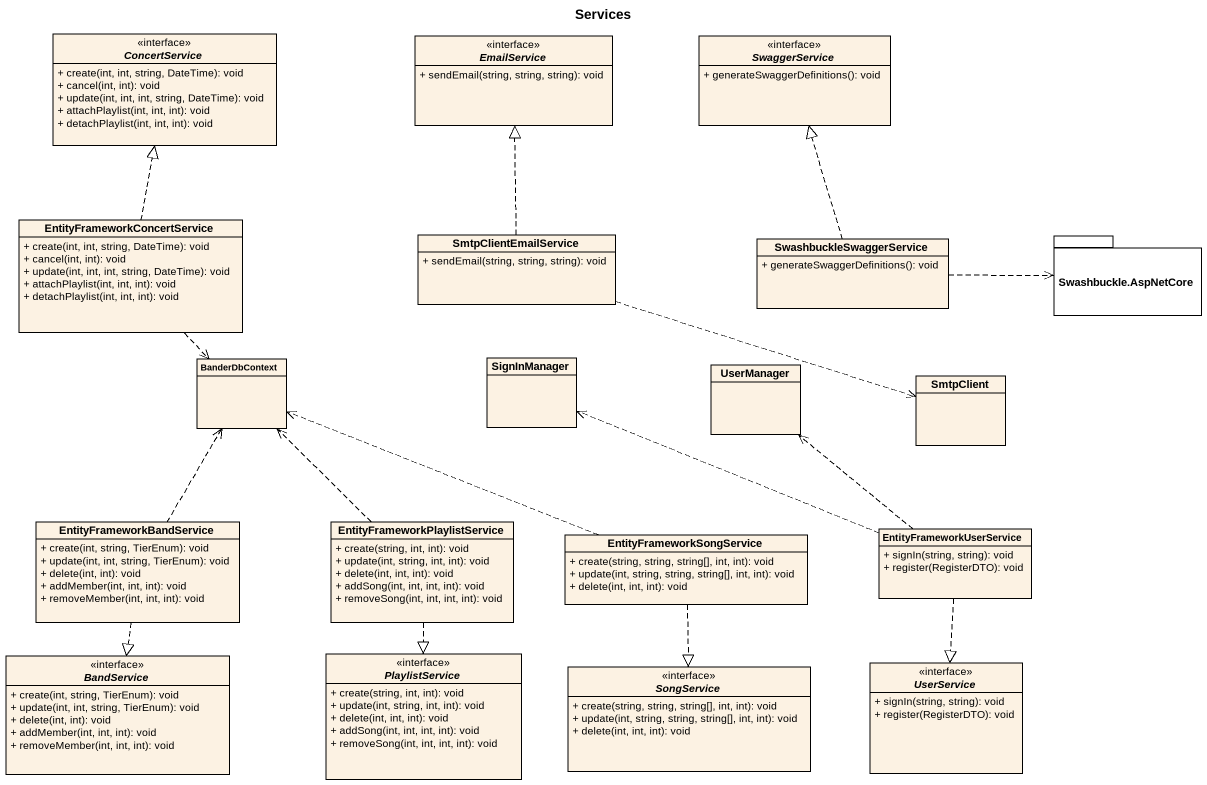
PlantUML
@startuml
title Services
hide circle
hide empty members
skinparam classAttributeIconSize 0
interface ConcertService {
  + create(int, int, string, DateTime): void
  + cancel(int, int): void
  + update(int, int, int, string, DateTime): void
  + attachPlaylist(int, int, int): void
  + detachPlaylist(int, int, int): void
}
interface EmailService {
  + sendEmail(string, string, string): void
}
interface SwaggerService {
  + generateSwaggerDefinitions(): void
}
class "EntityFrameworkConcertService" as EntityFrameworkConcertServic {
  + create(int, int, string, DateTime): void
  + cancel(int, int): void
  + update(int, int, int, string, DateTime): void
  + attachPlaylist(int, int, int): void
  + detachPlaylist(int, int, int): void
}
class SmtpClientEmailService {
  + sendEmail(string, string, string): void
}
class SwashbuckleSwaggerService {
  + generateSwaggerDefinitions(): void
}
package "Swashbuckle.AspNetCore" as Swashbuckle_AspNetCore {
}
class BanderDbContext
class SignInManager
class UserManager
class SmtpClient
class EntityFrameworkBandService {
  + create(int, string, TierEnum): void
  + update(int, int, string, TierEnum): void
  + delete(int, int): void
  + addMember(int, int, int): void
  + removeMember(int, int, int): void
}
class "EntityFrameworkPlaylistService" as EntityFrameworkPlaylistServi {
  + create(string, int, int): void
  + update(int, string, int, int): void
  + delete(int, int, int): void
  + addSong(int, int, int, int): void
  + removeSong(int, int, int, int): void
}
class EntityFrameworkSongService {
  + create(string, string, string[], int, int): void
  + update(int, string, string, string[], int, int): void
  + delete(int, int, int): void
}
class EntityFrameworkUserService {
  + signIn(string, string): void
  + register(RegisterDTO): void
}
interface BandService {
  + create(int, string, TierEnum): void
  + update(int, int, string, TierEnum): void
  + delete(int, int): void
  + addMember(int, int, int): void
  + removeMember(int, int, int): void
}
interface PlaylistService {
  + create(string, int, int): void
  + update(int, string, int, int): void
  + delete(int, int, int): void
  + addSong(int, int, int, int): void
  + removeSong(int, int, int, int): void
}
interface UserService {
  + signIn(string, string): void
  + register(RegisterDTO): void
}
interface SongService {
  + create(string, string, string[], int, int): void
  + update(int, string, string, string[], int, int): void
  + delete(int, int, int): void
}
EntityFrameworkConcertServic .up.|> ConcertService
EntityFrameworkConcertServic ..> BanderDbContext
SmtpClientEmailService .up.|> EmailService
SmtpClientEmailService .right.> SmtpClient
SwashbuckleSwaggerService .up.|> SwaggerService
SwashbuckleSwaggerService .right.> Swashbuckle_AspNetCore
EntityFrameworkBandService .up.> BanderDbContext
EntityFrameworkBandService ..|> BandService
EntityFrameworkPlaylistServi .up.> BanderDbContext
EntityFrameworkPlaylistServi ..|> PlaylistService
EntityFrameworkSongService .left.> BanderDbContext
EntityFrameworkSongService ..|> SongService
EntityFrameworkUserService .left.> SignInManager
EntityFrameworkUserService .up.> UserManager
EntityFrameworkUserService ..|> UserService
@enduml
